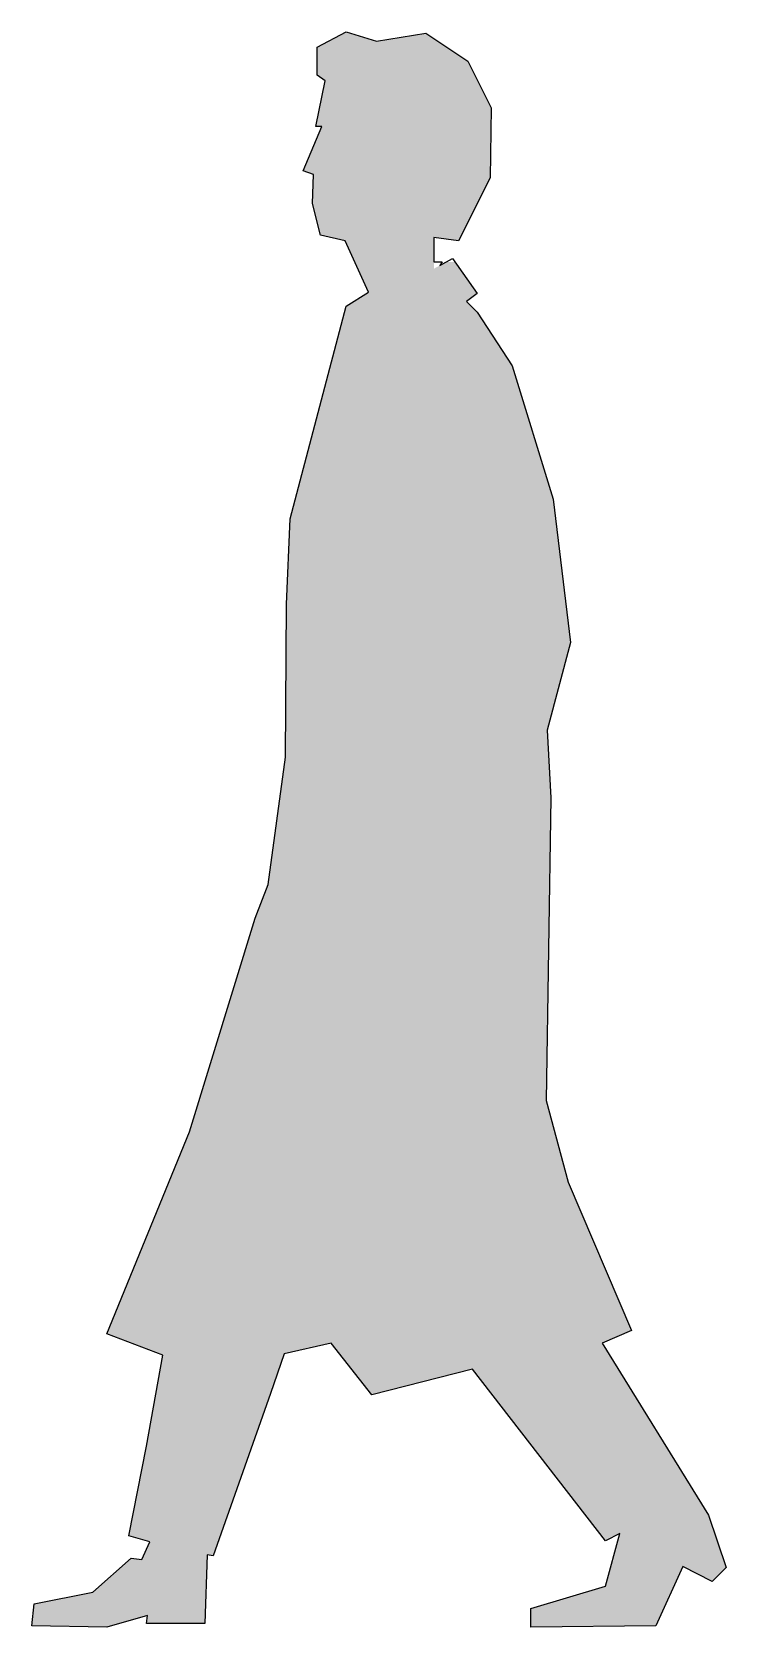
# Model space of a CAD drawing. Extents: x 4323 to 5035, y -2068 to -432.
import ezdxf

# ---------------------------------------------------------------- set-up
doc = ezdxf.new("R2010")
doc.units = 0
doc.layers.get('0').update_dxf_attribs({"linetype": 'CONTINUOUS'})

# ---------------------------------------------------------------- blocks, each defined once
blk = doc.blocks.new('*U0')
at = {"linetype": 'CONTINUOUS'}
for points in [[(4645.4, -432), (4615.5, -447.6), (4676.5, -441.6)], [(4676.5, -441.6), (4615.5, -447.6), (4769.9, -461.9)], [(4726.8, -433.2), (4676.5, -441.6), (4769.9, -461.9)], [(4615.5, -447.6), (4615.5, -476.3), (4769.9, -461.9)], [(4769.9, -461.9), (4615.5, -476.3), (4793.9, -509.8)], [(4623.8, -482.3), (4614.3, -529), (4620.2, -529)], [(4615.5, -476.3), (4623.8, -482.3), (4793.9, -509.8)], [(4623.8, -482.3), (4620.2, -529), (4793.9, -509.8)], [(4793.9, -509.8), (4620.2, -529), (4792.7, -581.7)], [(4620.2, -529), (4601.1, -574.5), (4792.7, -581.7)], [(4601.1, -574.5), (4611.9, -578.1), (4792.7, -581.7)], [(4611.9, -578.1), (4610.7, -608), (4792.7, -581.7)], [(4792.7, -581.7), (4610.7, -608), (4760.4, -646.3)], [(4610.7, -608), (4619, -640.4), (4735.2, -642.8)], [(4610.7, -608), (4735.2, -642.8), (4760.4, -646.3)], [(4619, -640.4), (4644.2, -646.3), (4735.2, -642.8)], [(4735.2, -642.8), (4644.2, -646.3), (4735.2, -674.8)], [(4644.2, -646.3), (4668.1, -699), (4735.2, -674.8)], [(4756.9, -667.9), (4735.2, -674.8), (4779.5, -700.2)], [(4747.8, -667.9), (4735.2, -674.8), (4756.9, -667.9)], [(4735.2, -674.8), (4668.1, -699), (4779.5, -700.2)], [(4668.1, -699), (4645.4, -713.4), (4779.5, -700.2)], [(4779.5, -700.2), (4645.4, -713.4), (4768.7, -708.6)], [(4645.4, -713.4), (4587.9, -931.4), (4779.5, -719.4)], [(4779.5, -719.4), (4587.9, -931.4), (4815.4, -774.5)], [(4768.7, -708.6), (4645.4, -713.4), (4779.5, -719.4)], [(4815.4, -774.5), (4587.9, -931.4), (4857.4, -911)], [(4857.4, -911), (4587.9, -931.4), (4875.3, -1058.3)], [(4587.9, -931.4), (4584.3, -1018.8), (4875.3, -1058.3)], [(4584.3, -1018.8), (4583.1, -1175.7), (4875.3, -1058.3)], [(4875.3, -1058.3), (4583.1, -1175.7), (4851.4, -1148.1)], [(4851.4, -1148.1), (4583.1, -1175.7), (4855, -1217.6)], [(4583.1, -1175.7), (4565.2, -1306.2), (4855, -1217.6)], [(4855, -1217.6), (4565.2, -1306.2), (4850.2, -1527.7)], [(4565.2, -1306.2), (4552, -1340.9), (4850.2, -1527.7)], [(4552, -1340.9), (4484.9, -1560.1), (4850.2, -1527.7)], [(4850.2, -1527.7), (4484.9, -1560.1), (4872.9, -1611.6)], [(4484.9, -1560.1), (4399.9, -1767.2), (4872.9, -1611.6)], [(4872.9, -1611.6), (4399.9, -1767.2), (4937.6, -1763.7)], [(4937.6, -1763.7), (4399.9, -1767.2), (4629.8, -1776.8)], [(4937.6, -1763.7), (4629.8, -1776.8), (4907.7, -1776.8)], [(4399.9, -1767.2), (4457.4, -1788.8), (4629.8, -1776.8)], [(4629.8, -1776.8), (4457.4, -1788.8), (4581.9, -1787.6)], [(4629.8, -1776.8), (4774.7, -1803.2), (4907.7, -1776.8)], [(4629.8, -1776.8), (4671.7, -1829.5), (4774.7, -1803.2)], [(4907.7, -1776.8), (4774.7, -1803.2), (5016.6, -1952.9)], [(4457.4, -1788.8), (4440.6, -1882.2), (4567.6, -1828.3)], [(4581.9, -1787.6), (4457.4, -1788.8), (4567.6, -1828.3)], [(4774.7, -1803.2), (4925.6, -1972), (5016.6, -1952.9)], [(4774.7, -1803.2), (4911.2, -1979.2), (4925.6, -1972)], [(4567.6, -1828.3), (4440.6, -1882.2), (4508.9, -1994.8)], [(4440.6, -1882.2), (4422.7, -1974.4), (4508.9, -1994.8)], [(5016.6, -1952.9), (4925.6, -1972), (4990.3, -2005.6)], [(5016.6, -1952.9), (4990.3, -2005.6), (5034.6, -2006.8)], [(4422.7, -1974.4), (4444.2, -1980.4), (4502.9, -1993.6)], [(4422.7, -1974.4), (4502.9, -1993.6), (4508.9, -1994.8)], [(4925.6, -1972), (4911.2, -2025.9), (4990.3, -2005.6)], [(4444.2, -1980.4), (4435.8, -1998.4), (4502.9, -1993.6)], [(4502.9, -1993.6), (4435.8, -1998.4), (4500.5, -2064.2)], [(4425, -1997.2), (4385.5, -2031.9), (4435.8, -1998.4)], [(4435.8, -1998.4), (4385.5, -2031.9), (4500.5, -2064.2)], [(4990.3, -2005.6), (4911.2, -2025.9), (4962.7, -2066.6)], [(4990.3, -2005.6), (5020.2, -2021.1), (5034.6, -2006.8)], [(4911.2, -2025.9), (4834.6, -2048.7), (4962.7, -2066.6)], [(4325.6, -2043.9), (4323.3, -2066.6), (4441.8, -2055.9)], [(4385.5, -2031.9), (4325.6, -2043.9), (4441.8, -2055.9)], [(4385.5, -2031.9), (4441.8, -2055.9), (4500.5, -2064.2)], [(4441.8, -2055.9), (4323.3, -2066.6), (4399.9, -2067.8)], [(4441.8, -2055.9), (4440.6, -2064.2), (4500.5, -2064.2)], [(4834.6, -2048.7), (4834.6, -2067.8), (4962.7, -2066.6)]]:
    blk.add_solid(points, dxfattribs=at)

msp = doc.modelspace()

# ---------------------------------------------------------------- linework, layer by layer
at = {"color": 0}
for points in [[(4676.5, -441.6), (4726.8, -433.2), (4769.9, -461.9), (4793.9, -509.8), (4792.7, -581.7), (4760.4, -646.3), (4735.2, -642.8), (4735.2, -667.9), (4743.6, -667.9), (4741.2, -671.5), (4754.4, -664.3), (4779.5, -700.2), (4768.7, -708.6), (4779.5, -719.4), (4815.4, -774.5), (4857.4, -911), (4875.3, -1058.3), (4851.4, -1148.1), (4855, -1217.6), (4850.2, -1527.7), (4872.9, -1611.6), (4937.6, -1763.7), (4907.7, -1776.8), (5016.6, -1952.9), (5034.6, -2006.8), (5020.2, -2021.1), (4990.3, -2005.6), (4962.7, -2066.6), (4834.6, -2067.8), (4834.6, -2048.7), (4911.2, -2025.9), (4925.6, -1972), (4911.2, -1979.2), (4774.7, -1803.2), (4671.7, -1829.5), (4629.8, -1776.8), (4581.9, -1787.6), (4567.6, -1828.3), (4508.9, -1994.8), (4502.9, -1993.6), (4500.5, -2064.2), (4440.6, -2064.2), (4441.8, -2055.9), (4399.9, -2067.8), (4323.3, -2066.6), (4325.6, -2043.9), (4385.5, -2031.9), (4425, -1997.2), (4435.8, -1998.4), (4444.2, -1980.4), (4422.7, -1974.4), (4440.6, -1882.2), (4457.4, -1788.8), (4399.9, -1767.2), (4484.9, -1560.1), (4552, -1340.9), (4565.2, -1306.2), (4583.1, -1175.7), (4584.3, -1018.8), (4587.9, -931.4), (4645.4, -713.4), (4668.1, -699), (4644.2, -646.3), (4619, -640.4), (4610.7, -608), (4611.9, -578.1), (4601.1, -574.5), (4620.2, -529), (4614.3, -529), (4623.8, -482.3), (4615.5, -476.3), (4615.5, -447.6), (4645.4, -432), (4676.5, -441.6)], [(4676.5, -441.6), (4726.8, -433.2), (4769.9, -461.9), (4793.9, -509.8), (4792.7, -581.7), (4760.4, -646.3), (4735.2, -642.8), (4735.2, -667.9), (4743.6, -667.9), (4741.2, -671.5), (4754.4, -664.3), (4779.5, -700.2), (4768.7, -708.6), (4779.5, -719.4), (4815.4, -774.5), (4857.4, -911), (4875.3, -1058.3), (4851.4, -1148.1), (4855, -1217.6), (4850.2, -1527.7), (4872.9, -1611.6), (4937.6, -1763.7), (4907.7, -1776.8), (5016.6, -1952.9), (5034.6, -2006.8), (5020.2, -2021.1), (4990.3, -2005.6), (4962.7, -2066.6), (4834.6, -2067.8), (4834.6, -2048.7), (4911.2, -2025.9), (4925.6, -1972), (4911.2, -1979.2), (4774.7, -1803.2), (4671.7, -1829.5), (4629.8, -1776.8), (4581.9, -1787.6), (4567.6, -1828.3), (4508.9, -1994.8), (4502.9, -1993.6), (4500.5, -2064.2), (4440.6, -2064.2), (4441.8, -2055.9), (4399.9, -2067.8), (4323.3, -2066.6), (4325.6, -2043.9), (4385.5, -2031.9), (4425, -1997.2), (4435.8, -1998.4), (4444.2, -1980.4), (4422.7, -1974.4), (4440.6, -1882.2), (4457.4, -1788.8), (4399.9, -1767.2), (4484.9, -1560.1), (4552, -1340.9), (4565.2, -1306.2), (4583.1, -1175.7), (4584.3, -1018.8), (4587.9, -931.4), (4645.4, -713.4), (4668.1, -699), (4644.2, -646.3), (4619, -640.4), (4610.7, -608), (4611.9, -578.1), (4601.1, -574.5), (4620.2, -529), (4614.3, -529), (4623.8, -482.3), (4615.5, -476.3), (4615.5, -447.6), (4645.4, -432), (4676.5, -441.6), (4676.5, -441.6)]]:
    msp.add_lwpolyline(points, dxfattribs=at)

# ---------------------------------------------------------------- block references
at = {"color": 0, "linetype": 'CONTINUOUS'}
msp.add_blockref('*U0', (0, 0), dxfattribs=at)

doc.saveas('drawing.dxf')
